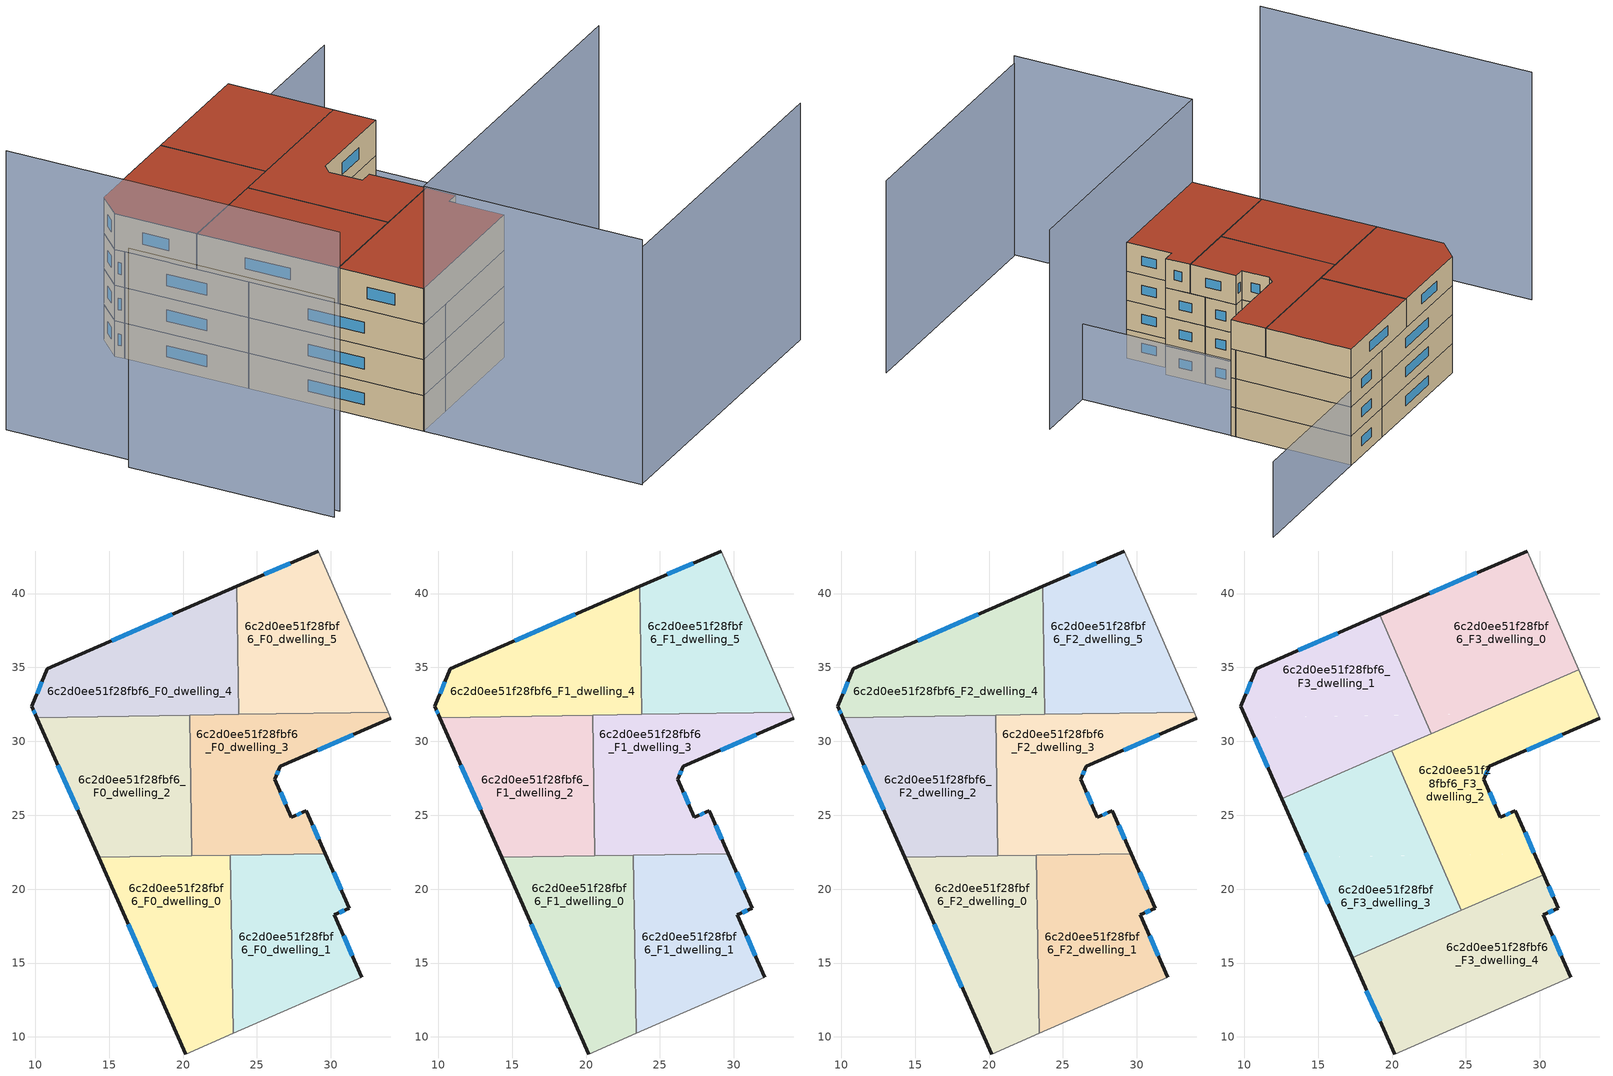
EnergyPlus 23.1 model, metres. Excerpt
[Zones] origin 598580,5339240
6c2d0ee51f28fbf6_F0_dwelling_0
 floor ground (EU_floor_Construction): 23.2,22.29 23.39,10.25 20.17,8.84 14.28,22.16 z0
 wall outside (EU_wall_Construction): 14.28,22.16 20.17,8.84 z0:3
 wall to 6c2d0ee51f28fbf6_F0_dwelling_1 (EU_wall_Construction): 23.39,10.25 23.2,22.29 z0:3
 wall adiabatic (EU_wall_Construction): 20.17,8.84 23.39,10.25 z0:3
 wall to 6c2d0ee51f28fbf6_F0_dwelling_2 (EU_wall_Construction): 20.6,22.25 14.28,22.16 z0:3
 wall to 6c2d0ee51f28fbf6_F0_dwelling_3 (EU_wall_Construction): 23.2,22.29 20.6,22.25 z0:3
 window (EU_Window_Construction): 16.28,17.63 18.16,13.37 z1.02:1.98
6c2d0ee51f28fbf6_F0_dwelling_1
 floor ground (EU_floor_Construction): 29.63,22.39 31.25,18.71 30.23,18.26 32.08,14.05 23.39,10.25 23.2,22.29 z0
 wall outside (EU_wall_Construction): 32.08,14.05 30.23,18.26 31.25,18.71 29.63,22.39 z0:3
 wall adiabatic (EU_wall_Construction): 23.39,10.25 32.08,14.05 z0:3
 wall to 6c2d0ee51f28fbf6_F0_dwelling_3 (EU_wall_Construction): 29.63,22.39 23.2,22.29 z0:3
 window (EU_Window_Construction): 30.7,19.96 30.18,21.14 / 30.58,18.42 30.91,18.56 / 31.45,15.48 30.86,16.83 z1.02:1.98
6c2d0ee51f28fbf6_F0_dwelling_2
 floor ground (EU_floor_Construction): 20.45,31.77 20.6,22.25 14.28,22.16 10.1,31.61 z0
 wall outside (EU_wall_Construction): 10.1,31.61 14.28,22.16 z0:3
 wall to 6c2d0ee51f28fbf6_F0_dwelling_3 (EU_wall_Construction): 20.6,22.25 20.45,31.77 z0:3
 wall to 6c2d0ee51f28fbf6_F0_dwelling_4 (EU_wall_Construction): 20.45,31.77 10.1,31.61 z0:3
 window (EU_Window_Construction): 11.52,28.39 12.86,25.37 z1.02:1.98
6c2d0ee51f28fbf6_F0_dwelling_3
 floor ground (EU_floor_Construction): 33.87,31.98 34.05,31.56 26.56,28.3 26.21,27.43 27.34,24.86 28.35,25.31 29.63,22.39 20.6,22.25 20.45,31.77 z0
 wall outside (EU_wall_Construction): 29.63,22.39 28.35,25.31 27.34,24.86 26.21,27.43 26.56,28.3 34.05,31.56 z0:3
 wall adiabatic (EU_wall_Construction): 34.05,31.56 33.87,31.98 z0:3
 wall to 6c2d0ee51f28fbf6_F0_dwelling_5 (EU_wall_Construction): 33.87,31.98 23.78,31.82 z0:3
 wall to 6c2d0ee51f28fbf6_F0_dwelling_4 (EU_wall_Construction): 23.78,31.82 20.45,31.77 z0:3
 window (EU_Window_Construction): 29.11,29.41 31.5,30.45 / 26.33,27.73 26.44,28.01 / 26.95,25.74 26.59,26.56 / 28,25.16 27.68,25.01 / 29.19,23.39 28.79,24.32 z1.02:1.98
6c2d0ee51f28fbf6_F0_dwelling_4
 floor ground (EU_floor_Construction): 23.64,40.49 23.78,31.82 10.1,31.61 9.76,32.37 10.8,34.91 z0
 wall outside (EU_wall_Construction): 23.64,40.49 10.8,34.91 9.76,32.37 10.1,31.61 z0:3
 wall to 6c2d0ee51f28fbf6_F0_dwelling_5 (EU_wall_Construction): 23.78,31.82 23.64,40.49 z0:3
 window (EU_Window_Construction): 9.88,32.11 9.98,31.87 / 10.45,34.05 10.12,33.23 / 19.27,38.59 15.17,36.81 z1.02:1.98
6c2d0ee51f28fbf6_F0_dwelling_5
 floor ground (EU_floor_Construction): 29.13,42.88 33.87,31.98 23.78,31.82 23.64,40.49 z0
 wall outside (EU_wall_Construction): 29.13,42.88 23.64,40.49 z0:3
 wall adiabatic (EU_wall_Construction): 33.87,31.98 29.13,42.88 z0:3
 window (EU_Window_Construction): 27.26,42.07 25.51,41.3 z1.02:1.98
6c2d0ee51f28fbf6_F1_dwelling_0
 floor to 6c2d0ee51f28fbf6_F0_dwelling_0 (EU_floor_Construction): 23.2,22.29 23.39,10.25 20.17,8.84 14.28,22.16 z3
 wall outside (EU_wall_Construction): 14.28,22.16 20.17,8.84 z3:6
 wall to 6c2d0ee51f28fbf6_F1_dwelling_1 (EU_wall_Construction): 23.39,10.25 23.2,22.29 z3:6
 wall adiabatic (EU_wall_Construction): 20.17,8.84 23.39,10.25 z3:6
 wall to 6c2d0ee51f28fbf6_F1_dwelling_2 (EU_wall_Construction): 20.6,22.25 14.28,22.16 z3:6
 wall to 6c2d0ee51f28fbf6_F1_dwelling_3 (EU_wall_Construction): 23.2,22.29 20.6,22.25 z3:6
 window (EU_Window_Construction): 16.28,17.63 18.16,13.37 z4.02:4.98
6c2d0ee51f28fbf6_F1_dwelling_1
 floor to 6c2d0ee51f28fbf6_F0_dwelling_1 (EU_floor_Construction): 29.63,22.39 31.25,18.71 30.23,18.26 32.08,14.05 23.39,10.25 23.2,22.29 z3
 wall outside (EU_wall_Construction): 32.08,14.05 30.23,18.26 31.25,18.71 29.63,22.39 z3:6
 wall adiabatic (EU_wall_Construction): 23.39,10.25 32.08,14.05 z3:6
 wall to 6c2d0ee51f28fbf6_F1_dwelling_3 (EU_wall_Construction): 29.63,22.39 23.2,22.29 z3:6
 window (EU_Window_Construction): 30.7,19.96 30.18,21.14 / 30.58,18.42 30.91,18.56 / 31.45,15.48 30.86,16.83 z4.02:4.98
6c2d0ee51f28fbf6_F1_dwelling_2
 floor to 6c2d0ee51f28fbf6_F0_dwelling_2 (EU_floor_Construction): 20.45,31.77 20.6,22.25 14.28,22.16 10.1,31.61 z3
 wall outside (EU_wall_Construction): 10.1,31.61 14.28,22.16 z3:6
 wall to 6c2d0ee51f28fbf6_F1_dwelling_3 (EU_wall_Construction): 20.6,22.25 20.45,31.77 z3:6
 wall to 6c2d0ee51f28fbf6_F1_dwelling_4 (EU_wall_Construction): 20.45,31.77 10.1,31.61 z3:6
 window (EU_Window_Construction): 11.52,28.39 12.86,25.37 z4.02:4.98
6c2d0ee51f28fbf6_F1_dwelling_3
 floor to 6c2d0ee51f28fbf6_F0_dwelling_3 (EU_floor_Construction): 33.87,31.98 34.05,31.56 26.56,28.3 26.21,27.43 27.34,24.86 28.35,25.31 29.63,22.39 20.6,22.25 20.45,31.77 z3
 wall outside (EU_wall_Construction): 29.63,22.39 28.35,25.31 27.34,24.86 26.21,27.43 26.56,28.3 34.05,31.56 z3:6
 wall adiabatic (EU_wall_Construction): 34.05,31.56 33.87,31.98 z3:6
 wall to 6c2d0ee51f28fbf6_F1_dwelling_5 (EU_wall_Construction): 33.87,31.98 23.78,31.82 z3:6
 wall to 6c2d0ee51f28fbf6_F1_dwelling_4 (EU_wall_Construction): 23.78,31.82 20.45,31.77 z3:6
 window (EU_Window_Construction): 29.11,29.41 31.5,30.45 / 26.33,27.73 26.44,28.01 / 26.95,25.74 26.59,26.56 / 28,25.16 27.68,25.01 / 29.19,23.39 28.79,24.32 z4.02:4.98
6c2d0ee51f28fbf6_F1_dwelling_4
 floor to 6c2d0ee51f28fbf6_F0_dwelling_4 (EU_floor_Construction): 23.64,40.49 23.78,31.82 10.1,31.61 9.76,32.37 10.8,34.91 z3
 wall outside (EU_wall_Construction): 23.64,40.49 10.8,34.91 9.76,32.37 10.1,31.61 z3:6
 wall to 6c2d0ee51f28fbf6_F1_dwelling_5 (EU_wall_Construction): 23.78,31.82 23.64,40.49 z3:6
 window (EU_Window_Construction): 9.88,32.11 9.98,31.87 / 10.45,34.05 10.12,33.23 / 19.27,38.59 15.17,36.81 z4.02:4.98
6c2d0ee51f28fbf6_F1_dwelling_5
 floor to 6c2d0ee51f28fbf6_F0_dwelling_5 (EU_floor_Construction): 29.13,42.88 33.87,31.98 23.78,31.82 23.64,40.49 z3
 wall outside (EU_wall_Construction): 29.13,42.88 23.64,40.49 z3:6
 wall adiabatic (EU_wall_Construction): 33.87,31.98 29.13,42.88 z3:6
 window (EU_Window_Construction): 27.26,42.07 25.51,41.3 z4.02:4.98
6c2d0ee51f28fbf6_F2_dwelling_0
 floor to 6c2d0ee51f28fbf6_F1_dwelling_0 (EU_floor_Construction): 23.2,22.29 23.39,10.25 20.17,8.84 14.28,22.16 z6
 wall outside (EU_wall_Construction): 14.28,22.16 20.17,8.84 z6:9
 wall to 6c2d0ee51f28fbf6_F2_dwelling_1 (EU_wall_Construction): 23.39,10.25 23.2,22.29 z6:9
 wall adiabatic (EU_wall_Construction): 20.17,8.84 23.39,10.25 z6:9
 wall to 6c2d0ee51f28fbf6_F2_dwelling_2 (EU_wall_Construction): 20.6,22.25 14.28,22.16 z6:9
 wall to 6c2d0ee51f28fbf6_F2_dwelling_3 (EU_wall_Construction): 23.2,22.29 20.6,22.25 z6:9
 window (EU_Window_Construction): 16.28,17.63 18.16,13.37 z7.02:7.98
6c2d0ee51f28fbf6_F2_dwelling_1
 floor to 6c2d0ee51f28fbf6_F1_dwelling_1 (EU_floor_Construction): 29.63,22.39 31.25,18.71 30.23,18.26 32.08,14.05 23.39,10.25 23.2,22.29 z6
 wall outside (EU_wall_Construction): 32.08,14.05 30.23,18.26 31.25,18.71 29.63,22.39 z6:9
 wall adiabatic (EU_wall_Construction): 23.39,10.25 32.08,14.05 z6:9
 wall to 6c2d0ee51f28fbf6_F2_dwelling_3 (EU_wall_Construction): 29.63,22.39 23.2,22.29 z6:9
 window (EU_Window_Construction): 30.7,19.96 30.18,21.14 / 30.58,18.42 30.91,18.56 / 31.45,15.48 30.86,16.83 z7.02:7.98
6c2d0ee51f28fbf6_F2_dwelling_2
 floor to 6c2d0ee51f28fbf6_F1_dwelling_2 (EU_floor_Construction): 20.45,31.77 20.6,22.25 14.28,22.16 10.1,31.61 z6
 wall outside (EU_wall_Construction): 10.1,31.61 14.28,22.16 z6:9
 wall to 6c2d0ee51f28fbf6_F2_dwelling_3 (EU_wall_Construction): 20.6,22.25 20.45,31.77 z6:9
 wall to 6c2d0ee51f28fbf6_F2_dwelling_4 (EU_wall_Construction): 20.45,31.77 10.1,31.61 z6:9
 window (EU_Window_Construction): 11.52,28.39 12.86,25.37 z7.02:7.98
6c2d0ee51f28fbf6_F2_dwelling_3
 floor to 6c2d0ee51f28fbf6_F1_dwelling_3 (EU_floor_Construction): 33.87,31.98 34.05,31.56 26.56,28.3 26.21,27.43 27.34,24.86 28.35,25.31 29.63,22.39 20.6,22.25 20.45,31.77 z6
 wall outside (EU_wall_Construction): 29.63,22.39 28.35,25.31 27.34,24.86 26.21,27.43 26.56,28.3 34.05,31.56 z6:9
 wall adiabatic (EU_wall_Construction): 34.05,31.56 33.87,31.98 z6:9
 wall to 6c2d0ee51f28fbf6_F2_dwelling_5 (EU_wall_Construction): 33.87,31.98 23.78,31.82 z6:9
 wall to 6c2d0ee51f28fbf6_F2_dwelling_4 (EU_wall_Construction): 23.78,31.82 20.45,31.77 z6:9
 window (EU_Window_Construction): 29.11,29.41 31.5,30.45 / 26.33,27.73 26.44,28.01 / 26.95,25.74 26.59,26.56 / 28,25.16 27.68,25.01 / 29.19,23.39 28.79,24.32 z7.02:7.98
6c2d0ee51f28fbf6_F2_dwelling_4
 floor to 6c2d0ee51f28fbf6_F1_dwelling_4 (EU_floor_Construction): 23.64,40.49 23.78,31.82 10.1,31.61 9.76,32.37 10.8,34.91 z6
 wall outside (EU_wall_Construction): 23.64,40.49 10.8,34.91 9.76,32.37 10.1,31.61 z6:9
 wall to 6c2d0ee51f28fbf6_F2_dwelling_5 (EU_wall_Construction): 23.78,31.82 23.64,40.49 z6:9
 window (EU_Window_Construction): 9.88,32.11 9.98,31.87 / 10.45,34.05 10.12,33.23 / 19.27,38.59 15.17,36.81 z7.02:7.98
6c2d0ee51f28fbf6_F2_dwelling_5
 floor to 6c2d0ee51f28fbf6_F1_dwelling_5 (EU_floor_Construction): 29.13,42.88 33.87,31.98 23.78,31.82 23.64,40.49 z6
 wall outside (EU_wall_Construction): 29.13,42.88 23.64,40.49 z6:9
 wall adiabatic (EU_wall_Construction): 33.87,31.98 29.13,42.88 z6:9
 window (EU_Window_Construction): 27.26,42.07 25.51,41.3 z7.02:7.98
6c2d0ee51f28fbf6_F3_dwelling_0
 floor to 6c2d0ee51f28fbf6_F2_dwelling_5 (EU_floor_Construction): 29.13,42.88 32.63,34.84 25.76,31.85 23.78,31.82 23.64,40.49 z9
 floor to 6c2d0ee51f28fbf6_F2_dwelling_4 (EU_floor_Construction): 23.64,40.49 23.78,31.82 22.11,31.8 19.17,38.55 z9
 floor to 6c2d0ee51f28fbf6_F2_dwelling_3 (EU_floor_Construction): 25.76,31.85 22.67,30.51 22.11,31.8 z9
 wall outside (EU_wall_Construction): 29.13,42.88 19.17,38.55 z9:12
 wall to 6c2d0ee51f28fbf6_F3_dwelling_1 (EU_wall_Construction): 19.17,38.55 22.67,30.51 z9:12
 wall adiabatic (EU_wall_Construction): 32.63,34.84 29.13,42.88 z9:12
 wall to 6c2d0ee51f28fbf6_F3_dwelling_2 (EU_wall_Construction): 22.67,30.51 32.63,34.84 z9:12
 window (EU_Window_Construction): 25.74,41.41 22.56,40.02 z10.02:10.98
 roof outside (EU_roof_Construction): 32.63,34.84 29.13,42.88 19.17,38.55 22.67,30.51 z12
6c2d0ee51f28fbf6_F3_dwelling_1
 floor to 6c2d0ee51f28fbf6_F2_dwelling_4 (EU_floor_Construction): 19.17,38.55 22.11,31.8 10.1,31.61 9.76,32.37 10.8,34.91 z9
 floor to 6c2d0ee51f28fbf6_F2_dwelling_2 (EU_floor_Construction): 20.45,31.77 20.48,29.56 12.53,26.11 10.1,31.61 z9
 floor to 6c2d0ee51f28fbf6_F2_dwelling_3 (EU_floor_Construction): 22.11,31.8 22.67,30.51 20.48,29.56 20.45,31.77 z9
 wall outside (EU_wall_Construction): 19.17,38.55 10.8,34.91 9.76,32.37 12.53,26.11 z9:12
 wall to 6c2d0ee51f28fbf6_F3_dwelling_3 (EU_wall_Construction): 12.53,26.11 19.99,29.35 z9:12
 wall to 6c2d0ee51f28fbf6_F3_dwelling_2 (EU_wall_Construction): 19.99,29.35 22.67,30.51 z9:12
 window (EU_Window_Construction): 10.71,30.24 11.59,28.24 / 10.45,34.05 10.12,33.23 / 16.32,37.31 13.65,36.15 z10.02:10.98
 roof outside (EU_roof_Construction): 22.67,30.51 19.17,38.55 10.8,34.91 9.76,32.37 12.53,26.11 z12
6c2d0ee51f28fbf6_F3_dwelling_2
 floor to 6c2d0ee51f28fbf6_F2_dwelling_2 (EU_floor_Construction): 20.48,29.56 20.51,28.17 19.99,29.35 z9
 floor to 6c2d0ee51f28fbf6_F2_dwelling_3 (EU_floor_Construction): 33.87,31.98 34.05,31.56 26.56,28.3 26.21,27.43 27.34,24.86 28.35,25.31 29.63,22.39 23.06,22.29 20.51,28.17 20.48,29.56 25.76,31.85 z9
 floor to 6c2d0ee51f28fbf6_F2_dwelling_0 (EU_floor_Construction): 23.2,22.29 23.21,21.95 23.06,22.29 z9
 floor to 6c2d0ee51f28fbf6_F2_dwelling_5 (EU_floor_Construction): 32.63,34.84 33.87,31.98 25.76,31.85 z9
 floor to 6c2d0ee51f28fbf6_F2_dwelling_1 (EU_floor_Construction): 29.63,22.39 30.25,20.98 24.68,18.56 23.21,21.95 23.2,22.29 z9
 wall outside (EU_wall_Construction): 30.25,20.99 28.35,25.31 27.34,24.86 26.21,27.43 26.56,28.3 34.05,31.56 z9:12
 wall to 6c2d0ee51f28fbf6_F3_dwelling_3 (EU_wall_Construction): 19.99,29.35 24.68,18.56 z9:12
 wall adiabatic (EU_wall_Construction): 34.05,31.56 32.63,34.84 z9:12
 wall to 6c2d0ee51f28fbf6_F3_dwelling_4 (EU_wall_Construction): 24.68,18.56 30.25,20.99 z9:12
 window (EU_Window_Construction): 29.11,29.41 31.5,30.45 / 26.33,27.73 26.44,28.01 / 26.95,25.74 26.59,26.56 / 28,25.16 27.68,25.01 / 29.6,22.46 29,23.84 z10.02:10.98
 roof outside (EU_roof_Construction): 30.25,20.99 28.35,25.31 27.34,24.86 26.21,27.43 26.56,28.3 34.05,31.56 32.63,34.84 19.99,29.35 24.68,18.56 z12
6c2d0ee51f28fbf6_F3_dwelling_3
 floor to 6c2d0ee51f28fbf6_F2_dwelling_0 (EU_floor_Construction): 23.06,22.29 23.21,21.95 23.27,17.95 17.29,15.35 14.28,22.16 z9
 floor to 6c2d0ee51f28fbf6_F2_dwelling_1 (EU_floor_Construction): 23.21,21.95 24.68,18.56 23.27,17.95 z9
 floor to 6c2d0ee51f28fbf6_F2_dwelling_2 (EU_floor_Construction): 19.99,29.35 20.51,28.17 20.6,22.25 14.28,22.16 12.53,26.11 z9
 floor to 6c2d0ee51f28fbf6_F2_dwelling_3 (EU_floor_Construction): 20.51,28.17 23.06,22.29 20.6,22.25 z9
 wall outside (EU_wall_Construction): 12.53,26.11 17.29,15.35 z9:12
 wall to 6c2d0ee51f28fbf6_F3_dwelling_4 (EU_wall_Construction): 17.29,15.35 24.68,18.56 z9:12
 window (EU_Window_Construction): 14.15,22.45 15.67,19.01 z10.02:10.98
 roof outside (EU_roof_Construction): 24.68,18.56 19.99,29.35 12.53,26.11 17.29,15.35 z12
6c2d0ee51f28fbf6_F3_dwelling_4
 floor to 6c2d0ee51f28fbf6_F2_dwelling_1 (EU_floor_Construction): 30.25,20.98 31.25,18.71 30.23,18.26 32.08,14.05 23.39,10.25 23.27,17.95 z9
 floor to 6c2d0ee51f28fbf6_F2_dwelling_0 (EU_floor_Construction): 23.27,17.95 23.39,10.25 20.17,8.84 17.29,15.35 z9
 wall outside (EU_wall_Construction): 17.29,15.35 20.17,8.84 / 32.08,14.05 30.23,18.26 31.25,18.71 30.25,20.99 z9:12
 wall adiabatic (EU_wall_Construction): 20.17,8.84 32.08,14.05 z9:12
 window (EU_Window_Construction): 18.27,13.14 19.19,11.06 / 30.91,19.48 30.59,20.21 / 30.58,18.42 30.91,18.56 / 31.45,15.48 30.86,16.83 z10.02:10.98
 roof outside (EU_roof_Construction): 32.08,14.05 30.23,18.26 31.25,18.71 30.25,20.99 17.29,15.35 20.17,8.84 z12
shading: 27.55,-7.76 50.84,2.38 z0:19.9; -0.33,18.27 6.53,2.57 z0:18.4; 27.47,-7.85 20.17,8.84 / 20.17,8.84 46.1,20.18 z0:20.6; 40.13,17.57 29.08,42.88 / 29.08,42.88 43.39,49.13 z0:7.8; -3.72,28.55 7.42,3.03 z0:23.5
[Building]
EU S2 Campaign: North Axis=0; Terrain=City; Solar Distribution=FullExterior
[Site:Location]
Vienna: Latitude=48; Longitude=16.5; Time Zone=1; Elevation=183
[SizingPeriod:WeatherFileDays]
AnnualSizingPeriod: Begin Month=1; Begin Day of Month=1; End Month=12; End Day of Month=31; Day of Week for Start Day=Monday; Use Weather File Daylight Saving Period=No; Use Weather File Rain and Snow Indicators=No
[MATERIAL]
EU_InternalMass_Material: Roughness=MediumRough; Thickness=0.1; Conductivity=1; Density=1800; Specific Heat=900; Thermal Absorptance=0.9; Solar Absorptance=0.7; Visible Absorptance=0.7
[MATERIAL:NOMASS] Roughness=MediumRough; Thermal Absorptance=0.9; Solar Absorptance=0.7; Visible Absorptance=0.7
Name | Thermal Resistance
EU_wall_NoMass | 0.942466
EU_roof_NoMass | 0.551687
EU_floor_NoMass | 0.66527
[WINDOWMATERIAL:SIMPLEGLAZINGSYSTEM]
EU_Window_SimpleGlazing: UFactor=2.03367; Solar Heat Gain Coefficient=0.65; Visible Transmittance=0.65
[CONSTRUCTION]
EU_wall_Construction: EU_wall_NoMass
EU_roof_Construction: EU_roof_NoMass
EU_floor_Construction: EU_floor_NoMass
EU_Window_Construction: EU_Window_SimpleGlazing
EU_InternalMass_Construction: EU_InternalMass_Material
[ZONE] Type=1; Multiplier=1; Ceiling Height=autocalculate; Floor Area=autocalculate; Part of Total Floor Area=Yes
Name | Volume
6c2d0ee51f28fbf6_F0_dwelling_0; 6c2d0ee51f28fbf6_F1_dwelling_0; 6c2d0ee51f28fbf6_F2_dwelling_0 | 238.043
6c2d0ee51f28fbf6_F3_dwelling_0 | 285.65
6c2d0ee51f28fbf6_F0_dwelling_1; 6c2d0ee51f28fbf6_F1_dwelling_1; 6c2d0ee51f28fbf6_F2_dwelling_1 | 238.05
6c2d0ee51f28fbf6_F3_dwelling_1 | 285.656
6c2d0ee51f28fbf6_F0_dwelling_2; 6c2d0ee51f28fbf6_F1_dwelling_2; 6c2d0ee51f28fbf6_F2_dwelling_2 | 238.025
6c2d0ee51f28fbf6_F3_dwelling_2 | 285.648
6c2d0ee51f28fbf6_F0_dwelling_3; 6c2d0ee51f28fbf6_F1_dwelling_3; 6c2d0ee51f28fbf6_F2_dwelling_3 | 238.024
6c2d0ee51f28fbf6_F3_dwelling_3 | 285.639
6c2d0ee51f28fbf6_F0_dwelling_4; 6c2d0ee51f28fbf6_F1_dwelling_4; 6c2d0ee51f28fbf6_F2_dwelling_4 | 238.042
6c2d0ee51f28fbf6_F3_dwelling_4 | 285.643
6c2d0ee51f28fbf6_F0_dwelling_5; 6c2d0ee51f28fbf6_F1_dwelling_5; 6c2d0ee51f28fbf6_F2_dwelling_5 | 238.065
[INTERNALMASS] Construction=EU_InternalMass_Construction
Name | Zone or ZoneList | Surface Area
6c2d0ee51f28fbf6_F0_dwelling_0_EU_InternalMass | 6c2d0ee51f28fbf6_F0_dwelling_0 | 79.3479
6c2d0ee51f28fbf6_F0_dwelling_1_EU_InternalMass | 6c2d0ee51f28fbf6_F0_dwelling_1 | 79.3491
6c2d0ee51f28fbf6_F0_dwelling_2_EU_InternalMass | 6c2d0ee51f28fbf6_F0_dwelling_2 | 79.342
6c2d0ee51f28fbf6_F0_dwelling_3_EU_InternalMass | 6c2d0ee51f28fbf6_F0_dwelling_3 | 79.3415
6c2d0ee51f28fbf6_F0_dwelling_4_EU_InternalMass | 6c2d0ee51f28fbf6_F0_dwelling_4 | 79.3474
6c2d0ee51f28fbf6_F0_dwelling_5_EU_InternalMass | 6c2d0ee51f28fbf6_F0_dwelling_5 | 79.3547
6c2d0ee51f28fbf6_F1_dwelling_0_EU_InternalMass | 6c2d0ee51f28fbf6_F1_dwelling_0 | 79.3479
6c2d0ee51f28fbf6_F1_dwelling_1_EU_InternalMass | 6c2d0ee51f28fbf6_F1_dwelling_1 | 79.3491
6c2d0ee51f28fbf6_F1_dwelling_2_EU_InternalMass | 6c2d0ee51f28fbf6_F1_dwelling_2 | 79.342
6c2d0ee51f28fbf6_F1_dwelling_3_EU_InternalMass | 6c2d0ee51f28fbf6_F1_dwelling_3 | 79.3415
6c2d0ee51f28fbf6_F1_dwelling_4_EU_InternalMass | 6c2d0ee51f28fbf6_F1_dwelling_4 | 79.3474
6c2d0ee51f28fbf6_F1_dwelling_5_EU_InternalMass | 6c2d0ee51f28fbf6_F1_dwelling_5 | 79.3547
6c2d0ee51f28fbf6_F2_dwelling_0_EU_InternalMass | 6c2d0ee51f28fbf6_F2_dwelling_0 | 79.3479
6c2d0ee51f28fbf6_F2_dwelling_1_EU_InternalMass | 6c2d0ee51f28fbf6_F2_dwelling_1 | 79.3491
6c2d0ee51f28fbf6_F2_dwelling_2_EU_InternalMass | 6c2d0ee51f28fbf6_F2_dwelling_2 | 79.342
6c2d0ee51f28fbf6_F2_dwelling_3_EU_InternalMass | 6c2d0ee51f28fbf6_F2_dwelling_3 | 79.3415
6c2d0ee51f28fbf6_F2_dwelling_4_EU_InternalMass | 6c2d0ee51f28fbf6_F2_dwelling_4 | 79.3474
6c2d0ee51f28fbf6_F2_dwelling_5_EU_InternalMass | 6c2d0ee51f28fbf6_F2_dwelling_5 | 79.3547
6c2d0ee51f28fbf6_F3_dwelling_0_EU_InternalMass | 6c2d0ee51f28fbf6_F3_dwelling_0 | 95.2157
6c2d0ee51f28fbf6_F3_dwelling_1_EU_InternalMass | 6c2d0ee51f28fbf6_F3_dwelling_1 | 95.2188
6c2d0ee51f28fbf6_F3_dwelling_2_EU_InternalMass | 6c2d0ee51f28fbf6_F3_dwelling_2 | 95.2164
6c2d0ee51f28fbf6_F3_dwelling_3_EU_InternalMass | 6c2d0ee51f28fbf6_F3_dwelling_3 | 95.2109
6c2d0ee51f28fbf6_F3_dwelling_4_EU_InternalMass | 6c2d0ee51f28fbf6_F3_dwelling_4 | 95.2142
[OTHEREQUIPMENT] Fuel Type=Electricity; Design Level Calculation Method=Watts/Area; Power per Zone Floor Area=1; Fraction Latent=0; Fraction Radiant=0; Fraction Lost=0; Carbon Dioxide Generation Rate=0; EndUse Subcategory=EU_Step8_InternalGains
Name | Zone or ZoneList or Space or SpaceList | Schedule
EU_Step8_InternalGain_6c2d0ee51f28fbf6_F0_dwelling_0_f000 | 6c2d0ee51f28fbf6_F0_dwelling_0 | EU_Step8_GainSchedule_6c2d0ee51f28fbf6_F0_dwelling_0_f000
EU_Step8_InternalGain_6c2d0ee51f28fbf6_F0_dwelling_1_f000 | 6c2d0ee51f28fbf6_F0_dwelling_1 | EU_Step8_GainSchedule_6c2d0ee51f28fbf6_F0_dwelling_1_f000
EU_Step8_InternalGain_6c2d0ee51f28fbf6_F0_dwelling_2_f000 | 6c2d0ee51f28fbf6_F0_dwelling_2 | EU_Step8_GainSchedule_6c2d0ee51f28fbf6_F0_dwelling_2_f000
EU_Step8_InternalGain_6c2d0ee51f28fbf6_F0_dwelling_3_f000 | 6c2d0ee51f28fbf6_F0_dwelling_3 | EU_Step8_GainSchedule_6c2d0ee51f28fbf6_F0_dwelling_3_f000
EU_Step8_InternalGain_6c2d0ee51f28fbf6_F0_dwelling_4_f000 | 6c2d0ee51f28fbf6_F0_dwelling_4 | EU_Step8_GainSchedule_6c2d0ee51f28fbf6_F0_dwelling_4_f000
EU_Step8_InternalGain_6c2d0ee51f28fbf6_F0_dwelling_5_f000 | 6c2d0ee51f28fbf6_F0_dwelling_5 | EU_Step8_GainSchedule_6c2d0ee51f28fbf6_F0_dwelling_5_f000
EU_Step8_InternalGain_6c2d0ee51f28fbf6_F1_dwelling_0_f000 | 6c2d0ee51f28fbf6_F1_dwelling_0 | EU_Step8_GainSchedule_6c2d0ee51f28fbf6_F1_dwelling_0_f000
EU_Step8_InternalGain_6c2d0ee51f28fbf6_F1_dwelling_1_f000 | 6c2d0ee51f28fbf6_F1_dwelling_1 | EU_Step8_GainSchedule_6c2d0ee51f28fbf6_F1_dwelling_1_f000
EU_Step8_InternalGain_6c2d0ee51f28fbf6_F1_dwelling_2_f000 | 6c2d0ee51f28fbf6_F1_dwelling_2 | EU_Step8_GainSchedule_6c2d0ee51f28fbf6_F1_dwelling_2_f000
EU_Step8_InternalGain_6c2d0ee51f28fbf6_F1_dwelling_3_f000 | 6c2d0ee51f28fbf6_F1_dwelling_3 | EU_Step8_GainSchedule_6c2d0ee51f28fbf6_F1_dwelling_3_f000
EU_Step8_InternalGain_6c2d0ee51f28fbf6_F1_dwelling_4_f000 | 6c2d0ee51f28fbf6_F1_dwelling_4 | EU_Step8_GainSchedule_6c2d0ee51f28fbf6_F1_dwelling_4_f000
EU_Step8_InternalGain_6c2d0ee51f28fbf6_F1_dwelling_5_f000 | 6c2d0ee51f28fbf6_F1_dwelling_5 | EU_Step8_GainSchedule_6c2d0ee51f28fbf6_F1_dwelling_5_f000
EU_Step8_InternalGain_6c2d0ee51f28fbf6_F2_dwelling_0_f000 | 6c2d0ee51f28fbf6_F2_dwelling_0 | EU_Step8_GainSchedule_6c2d0ee51f28fbf6_F2_dwelling_0_f000
EU_Step8_InternalGain_6c2d0ee51f28fbf6_F2_dwelling_1_f000 | 6c2d0ee51f28fbf6_F2_dwelling_1 | EU_Step8_GainSchedule_6c2d0ee51f28fbf6_F2_dwelling_1_f000
EU_Step8_InternalGain_6c2d0ee51f28fbf6_F2_dwelling_2_f000 | 6c2d0ee51f28fbf6_F2_dwelling_2 | EU_Step8_GainSchedule_6c2d0ee51f28fbf6_F2_dwelling_2_f000
EU_Step8_InternalGain_6c2d0ee51f28fbf6_F2_dwelling_3_f000 | 6c2d0ee51f28fbf6_F2_dwelling_3 | EU_Step8_GainSchedule_6c2d0ee51f28fbf6_F2_dwelling_3_f000
EU_Step8_InternalGain_6c2d0ee51f28fbf6_F2_dwelling_4_f000 | 6c2d0ee51f28fbf6_F2_dwelling_4 | EU_Step8_GainSchedule_6c2d0ee51f28fbf6_F2_dwelling_4_f000
EU_Step8_InternalGain_6c2d0ee51f28fbf6_F2_dwelling_5_f000 | 6c2d0ee51f28fbf6_F2_dwelling_5 | EU_Step8_GainSchedule_6c2d0ee51f28fbf6_F2_dwelling_5_f000
EU_Step8_InternalGain_6c2d0ee51f28fbf6_F3_dwelling_0_f000 | 6c2d0ee51f28fbf6_F3_dwelling_0 | EU_Step8_GainSchedule_6c2d0ee51f28fbf6_F3_dwelling_0_f000
EU_Step8_InternalGain_6c2d0ee51f28fbf6_F3_dwelling_1_f000 | 6c2d0ee51f28fbf6_F3_dwelling_1 | EU_Step8_GainSchedule_6c2d0ee51f28fbf6_F3_dwelling_1_f000
EU_Step8_InternalGain_6c2d0ee51f28fbf6_F3_dwelling_2_f000 | 6c2d0ee51f28fbf6_F3_dwelling_2 | EU_Step8_GainSchedule_6c2d0ee51f28fbf6_F3_dwelling_2_f000
EU_Step8_InternalGain_6c2d0ee51f28fbf6_F3_dwelling_3_f000 | 6c2d0ee51f28fbf6_F3_dwelling_3 | EU_Step8_GainSchedule_6c2d0ee51f28fbf6_F3_dwelling_3_f000
EU_Step8_InternalGain_6c2d0ee51f28fbf6_F3_dwelling_4_f000 | 6c2d0ee51f28fbf6_F3_dwelling_4 | EU_Step8_GainSchedule_6c2d0ee51f28fbf6_F3_dwelling_4_f000
[ZONEVENTILATION:DESIGNFLOWRATE] Schedule=EU_AlwaysOn; Design Flow Rate Calculation Method=AirChanges/Hour; Air Changes per Hour=0.530523; Ventilation Type=Natural; Fan Pressure Rise=0; Fan Total Efficiency=1; Constant Term Coefficient=1; Temperature Term Coefficient=0; Velocity Term Coefficient=0; Velocity Squared Term Coefficient=0; Minimum Indoor Temperature=-100; Maximum Indoor Temperature=100; Delta Temperature=-100; Minimum Outdoor Temperature=-100; Maximum Outdoor Temperature=100; Maximum Wind Speed=40
Name | Zone or ZoneList or Space or SpaceList
EU_ConstantAir_6c2d0ee51f28fbf6_F0_dwelling_0 | 6c2d0ee51f28fbf6_F0_dwelling_0
EU_ConstantAir_6c2d0ee51f28fbf6_F0_dwelling_1 | 6c2d0ee51f28fbf6_F0_dwelling_1
EU_ConstantAir_6c2d0ee51f28fbf6_F0_dwelling_2 | 6c2d0ee51f28fbf6_F0_dwelling_2
EU_ConstantAir_6c2d0ee51f28fbf6_F0_dwelling_3 | 6c2d0ee51f28fbf6_F0_dwelling_3
EU_ConstantAir_6c2d0ee51f28fbf6_F0_dwelling_4 | 6c2d0ee51f28fbf6_F0_dwelling_4
EU_ConstantAir_6c2d0ee51f28fbf6_F0_dwelling_5 | 6c2d0ee51f28fbf6_F0_dwelling_5
EU_ConstantAir_6c2d0ee51f28fbf6_F1_dwelling_0 | 6c2d0ee51f28fbf6_F1_dwelling_0
EU_ConstantAir_6c2d0ee51f28fbf6_F1_dwelling_1 | 6c2d0ee51f28fbf6_F1_dwelling_1
EU_ConstantAir_6c2d0ee51f28fbf6_F1_dwelling_2 | 6c2d0ee51f28fbf6_F1_dwelling_2
EU_ConstantAir_6c2d0ee51f28fbf6_F1_dwelling_3 | 6c2d0ee51f28fbf6_F1_dwelling_3
EU_ConstantAir_6c2d0ee51f28fbf6_F1_dwelling_4 | 6c2d0ee51f28fbf6_F1_dwelling_4
EU_ConstantAir_6c2d0ee51f28fbf6_F1_dwelling_5 | 6c2d0ee51f28fbf6_F1_dwelling_5
EU_ConstantAir_6c2d0ee51f28fbf6_F2_dwelling_0 | 6c2d0ee51f28fbf6_F2_dwelling_0
EU_ConstantAir_6c2d0ee51f28fbf6_F2_dwelling_1 | 6c2d0ee51f28fbf6_F2_dwelling_1
EU_ConstantAir_6c2d0ee51f28fbf6_F2_dwelling_2 | 6c2d0ee51f28fbf6_F2_dwelling_2
EU_ConstantAir_6c2d0ee51f28fbf6_F2_dwelling_3 | 6c2d0ee51f28fbf6_F2_dwelling_3
EU_ConstantAir_6c2d0ee51f28fbf6_F2_dwelling_4 | 6c2d0ee51f28fbf6_F2_dwelling_4
EU_ConstantAir_6c2d0ee51f28fbf6_F2_dwelling_5 | 6c2d0ee51f28fbf6_F2_dwelling_5
EU_ConstantAir_6c2d0ee51f28fbf6_F3_dwelling_0 | 6c2d0ee51f28fbf6_F3_dwelling_0
EU_ConstantAir_6c2d0ee51f28fbf6_F3_dwelling_1 | 6c2d0ee51f28fbf6_F3_dwelling_1
EU_ConstantAir_6c2d0ee51f28fbf6_F3_dwelling_2 | 6c2d0ee51f28fbf6_F3_dwelling_2
EU_ConstantAir_6c2d0ee51f28fbf6_F3_dwelling_3 | 6c2d0ee51f28fbf6_F3_dwelling_3
EU_ConstantAir_6c2d0ee51f28fbf6_F3_dwelling_4 | 6c2d0ee51f28fbf6_F3_dwelling_4
[HVACTEMPLATE:THERMOSTAT] Constant Heating Setpoint=20; Constant Cooling Setpoint=50
EU_HeatOnly_6c2d0ee51f28fbf6_F0_dwelling_0; EU_HeatOnly_6c2d0ee51f28fbf6_F0_dwelling_1; EU_HeatOnly_6c2d0ee51f28fbf6_F0_dwelling_2; EU_HeatOnly_6c2d0ee51f28fbf6_F0_dwelling_3; EU_HeatOnly_6c2d0ee51f28fbf6_F0_dwelling_4; EU_HeatOnly_6c2d0ee51f28fbf6_F0_dwelling_5; EU_HeatOnly_6c2d0ee51f28fbf6_F1_dwelling_0; EU_HeatOnly_6c2d0ee51f28fbf6_F1_dwelling_1; EU_HeatOnly_6c2d0ee51f28fbf6_F1_dwelling_2; EU_HeatOnly_6c2d0ee51f28fbf6_F1_dwelling_3; EU_HeatOnly_6c2d0ee51f28fbf6_F1_dwelling_4; EU_HeatOnly_6c2d0ee51f28fbf6_F1_dwelling_5; EU_HeatOnly_6c2d0ee51f28fbf6_F2_dwelling_0; EU_HeatOnly_6c2d0ee51f28fbf6_F2_dwelling_1; EU_HeatOnly_6c2d0ee51f28fbf6_F2_dwelling_2; EU_HeatOnly_6c2d0ee51f28fbf6_F2_dwelling_3; EU_HeatOnly_6c2d0ee51f28fbf6_F2_dwelling_4; EU_HeatOnly_6c2d0ee51f28fbf6_F2_dwelling_5; EU_HeatOnly_6c2d0ee51f28fbf6_F3_dwelling_0; EU_HeatOnly_6c2d0ee51f28fbf6_F3_dwelling_1; EU_HeatOnly_6c2d0ee51f28fbf6_F3_dwelling_2; EU_HeatOnly_6c2d0ee51f28fbf6_F3_dwelling_3; EU_HeatOnly_6c2d0ee51f28fbf6_F3_dwelling_4
[HVACTEMPLATE:ZONE:IDEALLOADSAIRSYSTEM] System Availability Schedule=EU_AlwaysOn; Maximum Heating Supply Air Temperature=50; Minimum Cooling Supply Air Temperature=13; Maximum Heating Supply Air Humidity Ratio=0.0156; Minimum Cooling Supply Air Humidity Ratio=0.0077; Heating Limit=NoLimit; Cooling Limit=NoLimit; Heating Availability Schedule=EU_AlwaysOn; Cooling Availability Schedule=EU_CoolingOff; Dehumidification Control Type=ConstantSensibleHeatRatio; Cooling Sensible Heat Ratio=0.7; Dehumidification Setpoint=60; Humidification Control Type=None; Humidification Setpoint=30; Outdoor Air Method=None; Outdoor Air Flow Rate per Person=0.00944; Outdoor Air Flow Rate per Zone Floor Area=0; Outdoor Air Flow Rate per Zone=0; Demand Controlled Ventilation Type=None; Outdoor Air Economizer Type=NoEconomizer; Heat Recovery Type=None; Sensible Heat Recovery Effectiveness=0.7; Latent Heat Recovery Effectiveness=0.65
Name | Template Thermostat
6c2d0ee51f28fbf6_F0_dwelling_0 | EU_HeatOnly_6c2d0ee51f28fbf6_F0_dwelling_0
6c2d0ee51f28fbf6_F0_dwelling_1 | EU_HeatOnly_6c2d0ee51f28fbf6_F0_dwelling_1
6c2d0ee51f28fbf6_F0_dwelling_2 | EU_HeatOnly_6c2d0ee51f28fbf6_F0_dwelling_2
6c2d0ee51f28fbf6_F0_dwelling_3 | EU_HeatOnly_6c2d0ee51f28fbf6_F0_dwelling_3
6c2d0ee51f28fbf6_F0_dwelling_4 | EU_HeatOnly_6c2d0ee51f28fbf6_F0_dwelling_4
6c2d0ee51f28fbf6_F0_dwelling_5 | EU_HeatOnly_6c2d0ee51f28fbf6_F0_dwelling_5
6c2d0ee51f28fbf6_F1_dwelling_0 | EU_HeatOnly_6c2d0ee51f28fbf6_F1_dwelling_0
6c2d0ee51f28fbf6_F1_dwelling_1 | EU_HeatOnly_6c2d0ee51f28fbf6_F1_dwelling_1
6c2d0ee51f28fbf6_F1_dwelling_2 | EU_HeatOnly_6c2d0ee51f28fbf6_F1_dwelling_2
6c2d0ee51f28fbf6_F1_dwelling_3 | EU_HeatOnly_6c2d0ee51f28fbf6_F1_dwelling_3
6c2d0ee51f28fbf6_F1_dwelling_4 | EU_HeatOnly_6c2d0ee51f28fbf6_F1_dwelling_4
6c2d0ee51f28fbf6_F1_dwelling_5 | EU_HeatOnly_6c2d0ee51f28fbf6_F1_dwelling_5
6c2d0ee51f28fbf6_F2_dwelling_0 | EU_HeatOnly_6c2d0ee51f28fbf6_F2_dwelling_0
6c2d0ee51f28fbf6_F2_dwelling_1 | EU_HeatOnly_6c2d0ee51f28fbf6_F2_dwelling_1
6c2d0ee51f28fbf6_F2_dwelling_2 | EU_HeatOnly_6c2d0ee51f28fbf6_F2_dwelling_2
6c2d0ee51f28fbf6_F2_dwelling_3 | EU_HeatOnly_6c2d0ee51f28fbf6_F2_dwelling_3
6c2d0ee51f28fbf6_F2_dwelling_4 | EU_HeatOnly_6c2d0ee51f28fbf6_F2_dwelling_4
6c2d0ee51f28fbf6_F2_dwelling_5 | EU_HeatOnly_6c2d0ee51f28fbf6_F2_dwelling_5
6c2d0ee51f28fbf6_F3_dwelling_0 | EU_HeatOnly_6c2d0ee51f28fbf6_F3_dwelling_0
6c2d0ee51f28fbf6_F3_dwelling_1 | EU_HeatOnly_6c2d0ee51f28fbf6_F3_dwelling_1
6c2d0ee51f28fbf6_F3_dwelling_2 | EU_HeatOnly_6c2d0ee51f28fbf6_F3_dwelling_2
6c2d0ee51f28fbf6_F3_dwelling_3 | EU_HeatOnly_6c2d0ee51f28fbf6_F3_dwelling_3
6c2d0ee51f28fbf6_F3_dwelling_4 | EU_HeatOnly_6c2d0ee51f28fbf6_F3_dwelling_4
[SIZING:ZONE] Zone Cooling Design Supply Air Temperature Input Method=SupplyAirTemperature; Zone Cooling Design Supply Air Temperature=13; Zone Heating Design Supply Air Temperature Input Method=SupplyAirTemperature; Zone Heating Design Supply Air Temperature=50; Zone Cooling Design Supply Air Humidity Ratio=0.008; Zone Heating Design Supply Air Humidity Ratio=0.008; Cooling Design Air Flow Method=DesignDay; Cooling Design Air Flow Rate=0; Cooling Minimum Air Flow per Zone Floor Area=0.000762; Cooling Minimum Air Flow=0; Cooling Minimum Air Flow Fraction=0.2; Heating Design Air Flow Method=DesignDay; Heating Design Air Flow Rate=0; Heating Maximum Air Flow per Zone Floor Area=0.002032; Heating Maximum Air Flow=0.141576; Heating Maximum Air Flow Fraction=0.3; Account for Dedicated Outdoor Air System=No; Dedicated Outdoor Air System Control Strategy=NeutralSupplyAir; Dedicated Outdoor Air Low Setpoint Temperature for Design=autosize; Dedicated Outdoor Air High Setpoint Temperature for Design=autosize; Zone Load Sizing Method=Sensible Load Only No Latent Load; Zone Latent Cooling Design Supply Air Humidity Ratio Input Method=HumidityRatioDifference; Zone Cooling Design Supply Air Humidity Ratio Difference=0.005; Zone Latent Heating Design Supply Air Humidity Ratio Input Method=HumidityRatioDifference; Zone Humidification Design Supply Air Humidity Ratio Difference=0.005
6c2d0ee51f28fbf6_F0_dwelling_0; 6c2d0ee51f28fbf6_F0_dwelling_1; 6c2d0ee51f28fbf6_F0_dwelling_2; 6c2d0ee51f28fbf6_F0_dwelling_3; 6c2d0ee51f28fbf6_F0_dwelling_4; 6c2d0ee51f28fbf6_F0_dwelling_5; 6c2d0ee51f28fbf6_F1_dwelling_0; 6c2d0ee51f28fbf6_F1_dwelling_1; 6c2d0ee51f28fbf6_F1_dwelling_2; 6c2d0ee51f28fbf6_F1_dwelling_3; 6c2d0ee51f28fbf6_F1_dwelling_4; 6c2d0ee51f28fbf6_F1_dwelling_5; 6c2d0ee51f28fbf6_F2_dwelling_0; 6c2d0ee51f28fbf6_F2_dwelling_1; 6c2d0ee51f28fbf6_F2_dwelling_2; 6c2d0ee51f28fbf6_F2_dwelling_3; 6c2d0ee51f28fbf6_F2_dwelling_4; 6c2d0ee51f28fbf6_F2_dwelling_5; 6c2d0ee51f28fbf6_F3_dwelling_0; 6c2d0ee51f28fbf6_F3_dwelling_1; 6c2d0ee51f28fbf6_F3_dwelling_2; 6c2d0ee51f28fbf6_F3_dwelling_3; 6c2d0ee51f28fbf6_F3_dwelling_4
[SCHEDULE:CONSTANT]
Name | Hourly Value
EU_AlwaysOn | 1
EU_CoolingOff | 0
[SCHEDULE:FILE] Column Number=1; Rows to Skip at Top=0; Number of Hours of Data=8760; Column Separator=Comma; Interpolate to Timestep=No; Minutes per Item=60; Adjust Schedule for Daylight Savings=Yes
Name | File
EU_Step8_GainSchedule_6c2d0ee51f28fbf6_F0_dwelling_0_f000 | ../../schedules/6c2d0ee51f28fbf6/6c2d0ee51f28fbf6_F0_dwelling_0_f000_gain.csv
EU_Step8_GainSchedule_6c2d0ee51f28fbf6_F0_dwelling_1_f000 | ../../schedules/6c2d0ee51f28fbf6/6c2d0ee51f28fbf6_F0_dwelling_1_f000_gain.csv
EU_Step8_GainSchedule_6c2d0ee51f28fbf6_F0_dwelling_2_f000 | ../../schedules/6c2d0ee51f28fbf6/6c2d0ee51f28fbf6_F0_dwelling_2_f000_gain.csv
EU_Step8_GainSchedule_6c2d0ee51f28fbf6_F0_dwelling_3_f000 | ../../schedules/6c2d0ee51f28fbf6/6c2d0ee51f28fbf6_F0_dwelling_3_f000_gain.csv
EU_Step8_GainSchedule_6c2d0ee51f28fbf6_F0_dwelling_4_f000 | ../../schedules/6c2d0ee51f28fbf6/6c2d0ee51f28fbf6_F0_dwelling_4_f000_gain.csv
EU_Step8_GainSchedule_6c2d0ee51f28fbf6_F0_dwelling_5_f000 | ../../schedules/6c2d0ee51f28fbf6/6c2d0ee51f28fbf6_F0_dwelling_5_f000_gain.csv
EU_Step8_GainSchedule_6c2d0ee51f28fbf6_F1_dwelling_0_f000 | ../../schedules/6c2d0ee51f28fbf6/6c2d0ee51f28fbf6_F1_dwelling_0_f000_gain.csv
EU_Step8_GainSchedule_6c2d0ee51f28fbf6_F1_dwelling_1_f000 | ../../schedules/6c2d0ee51f28fbf6/6c2d0ee51f28fbf6_F1_dwelling_1_f000_gain.csv
EU_Step8_GainSchedule_6c2d0ee51f28fbf6_F1_dwelling_2_f000 | ../../schedules/6c2d0ee51f28fbf6/6c2d0ee51f28fbf6_F1_dwelling_2_f000_gain.csv
EU_Step8_GainSchedule_6c2d0ee51f28fbf6_F1_dwelling_3_f000 | ../../schedules/6c2d0ee51f28fbf6/6c2d0ee51f28fbf6_F1_dwelling_3_f000_gain.csv
EU_Step8_GainSchedule_6c2d0ee51f28fbf6_F1_dwelling_4_f000 | ../../schedules/6c2d0ee51f28fbf6/6c2d0ee51f28fbf6_F1_dwelling_4_f000_gain.csv
EU_Step8_GainSchedule_6c2d0ee51f28fbf6_F1_dwelling_5_f000 | ../../schedules/6c2d0ee51f28fbf6/6c2d0ee51f28fbf6_F1_dwelling_5_f000_gain.csv
EU_Step8_GainSchedule_6c2d0ee51f28fbf6_F2_dwelling_0_f000 | ../../schedules/6c2d0ee51f28fbf6/6c2d0ee51f28fbf6_F2_dwelling_0_f000_gain.csv
EU_Step8_GainSchedule_6c2d0ee51f28fbf6_F2_dwelling_1_f000 | ../../schedules/6c2d0ee51f28fbf6/6c2d0ee51f28fbf6_F2_dwelling_1_f000_gain.csv
EU_Step8_GainSchedule_6c2d0ee51f28fbf6_F2_dwelling_2_f000 | ../../schedules/6c2d0ee51f28fbf6/6c2d0ee51f28fbf6_F2_dwelling_2_f000_gain.csv
EU_Step8_GainSchedule_6c2d0ee51f28fbf6_F2_dwelling_3_f000 | ../../schedules/6c2d0ee51f28fbf6/6c2d0ee51f28fbf6_F2_dwelling_3_f000_gain.csv
EU_Step8_GainSchedule_6c2d0ee51f28fbf6_F2_dwelling_4_f000 | ../../schedules/6c2d0ee51f28fbf6/6c2d0ee51f28fbf6_F2_dwelling_4_f000_gain.csv
EU_Step8_GainSchedule_6c2d0ee51f28fbf6_F2_dwelling_5_f000 | ../../schedules/6c2d0ee51f28fbf6/6c2d0ee51f28fbf6_F2_dwelling_5_f000_gain.csv
EU_Step8_GainSchedule_6c2d0ee51f28fbf6_F3_dwelling_0_f000 | ../../schedules/6c2d0ee51f28fbf6/6c2d0ee51f28fbf6_F3_dwelling_0_f000_gain.csv
EU_Step8_GainSchedule_6c2d0ee51f28fbf6_F3_dwelling_1_f000 | ../../schedules/6c2d0ee51f28fbf6/6c2d0ee51f28fbf6_F3_dwelling_1_f000_gain.csv
EU_Step8_GainSchedule_6c2d0ee51f28fbf6_F3_dwelling_2_f000 | ../../schedules/6c2d0ee51f28fbf6/6c2d0ee51f28fbf6_F3_dwelling_2_f000_gain.csv
EU_Step8_GainSchedule_6c2d0ee51f28fbf6_F3_dwelling_3_f000 | ../../schedules/6c2d0ee51f28fbf6/6c2d0ee51f28fbf6_F3_dwelling_3_f000_gain.csv
EU_Step8_GainSchedule_6c2d0ee51f28fbf6_F3_dwelling_4_f000 | ../../schedules/6c2d0ee51f28fbf6/6c2d0ee51f28fbf6_F3_dwelling_4_f000_gain.csv
